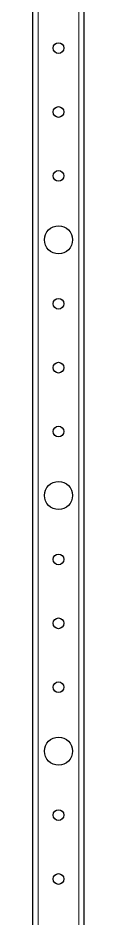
# Model space of a CAD drawing. Header units: millimetres. Extents: x -834 to 1639, y -465 to 1013.
# Drawn here: x -179.2 to -159.2, y -13.3 to 339.1 of the extents above; entities that cross this region are included whole.
import ezdxf

# ---------------------------------------------------------------- set-up
doc = ezdxf.new("R2010")
doc.units = ezdxf.units.MM
doc.linetypes.add('SLD-Сплошная', pattern=[0])

msp = doc.modelspace()

# ---------------------------------------------------------------- linework, layer by layer
at = {"color": 7, "linetype": 'SLD-Сплошная', "lineweight": 25}
for p, q in [((-179.22, -165.15), (-179.22, 669.85)), ((-159.22, -165.15), (-159.22, 669.85))]:
    msp.add_line(p, q, dxfattribs=at)
at = {"color": 7, "linetype": 'SLD-Сплошная', "lineweight": 18}
for p, q in [((-177.22, -165.15), (-177.22, 669.85)), ((-161.22, -165.15), (-161.22, 669.85))]:
    msp.add_line(p, q, dxfattribs=at)
at = {"color": 7, "linetype": 'SLD-Сплошная', "lineweight": 25}
for centre, radius in [((-169.22, 327.35), 2.1), ((-169.22, 302.35), 2.1), ((-169.22, 277.35), 2.1), ((-169.22, 252.35), 5.5), ((-169.22, 227.35), 2.1), ((-169.22, 202.35), 2.1), ((-169.22, 177.35), 2.1), ((-169.22, 152.35), 5.5), ((-169.22, 127.35), 2.1), ((-169.22, 102.35), 2.1), ((-169.22, 77.35), 2.1), ((-169.22, 52.35), 5.5), ((-169.22, 27.35), 2.1), ((-169.22, 2.35), 2.1)]:
    msp.add_circle(centre, radius, dxfattribs=at)

doc.saveas('drawing.dxf')
